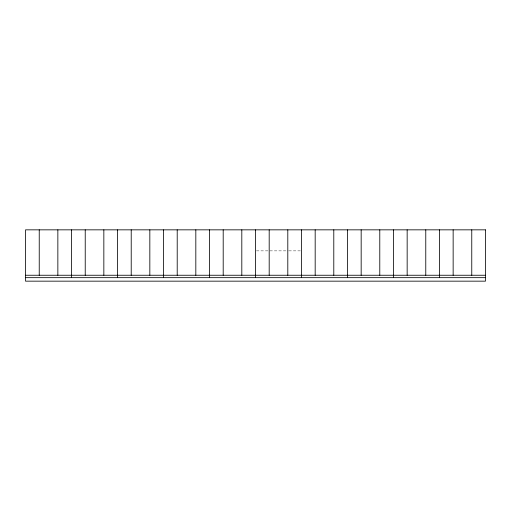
<?xml version="1.0" encoding="UTF-8"?>
<svg xmlns="http://www.w3.org/2000/svg" width="511" height="511" viewBox="0 0 511 511"><rect width="100%" height="100%" fill="white"/><g stroke="black" fill="none" stroke-linecap="round" stroke-linejoin="round"><path stroke-width="0.38" stroke-dasharray="2.56 1.92" d="M256.426 250.869L288.051 250.869M288.843 250.869L301.49 250.869"/><path stroke-width="0.77" d="M25.55 275.25L485.45 275.25M25.55 277.665L485.45 277.665M471.762 229.841L471.762 275.25M453.148 229.841L453.148 275.25M439.46 229.841L439.46 277.665M425.772 229.841L425.772 275.25M407.158 229.841L407.158 275.25M393.47 229.841L393.47 277.665M379.782 229.841L379.782 275.25M361.168 229.841L361.168 275.25M347.48 229.841L347.48 277.665M333.792 229.841L333.792 275.25M315.178 229.841L315.178 275.25M301.49 229.841L301.49 277.665M287.802 229.841L287.802 275.25M269.188 229.841L269.188 275.25M255.5 229.841L255.5 277.665M241.812 229.841L241.812 275.25M223.198 229.841L223.198 275.25M209.51 229.841L209.51 277.665M195.822 229.841L195.822 275.25M177.208 229.841L177.208 275.25M163.52 229.841L163.52 277.665M149.832 229.841L149.832 275.25M131.218 229.841L131.218 275.25M117.53 229.841L117.53 277.665M103.842 229.841L103.842 275.25M85.228 229.841L85.228 275.25M71.54 229.841L71.54 277.665M57.852 229.841L57.852 275.25M39.238 229.841L39.238 275.25M485.45 229.841L25.55 229.841L25.55 281.159L485.45 281.159L485.45 229.841"/></g></svg>
